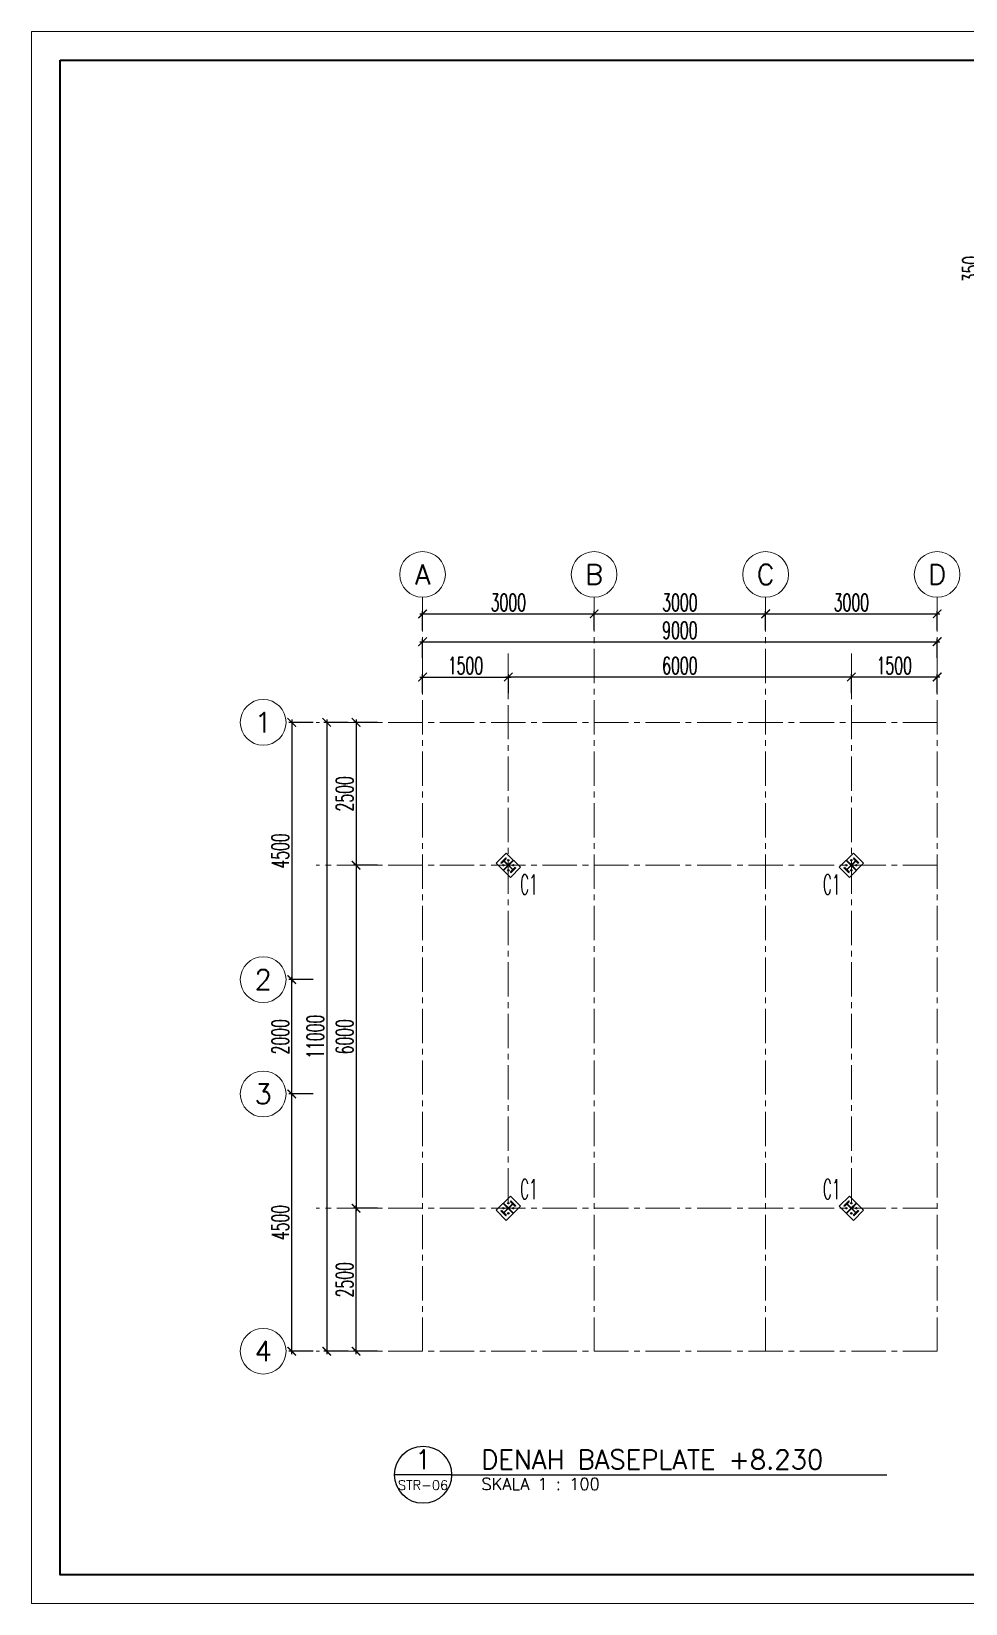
# Model space of a CAD drawing. Header units: inches. Extents: x 266054 to 836293, y -258454 to -102650.
# Drawn here: x 266054 to 282393, y -258434 to -230934 of the extents above; entities that cross this region are included whole.
import ezdxf
from ezdxf.enums import TextEntityAlignment as Align

# ---------------------------------------------------------------- set-up
doc = ezdxf.new("R2010")
doc.units = ezdxf.units.IN
doc.header["$LTSCALE"] = 800
doc.header["$MEASUREMENT"] = 0
doc.linetypes.add('CENTER2', pattern=[1.125, 0.75, -0.125, 0.125, -0.125])
for name, color, linetype, lineweight in [('AS', 8, 'CENTER2', 5), ('GRS KOP', 1, 'Continuous', 35), ('hacht', 8, 'Continuous', 5), ('kop', 7, 'Continuous', 20), ('NOT', 7, 'Continuous', 15)]:
    doc.layers.add(name, color=color, linetype=linetype, lineweight=lineweight)
for name, color, linetype in [('BJ', 3, 'Continuous'), ('BS', 1, 'Continuous'), ('kolom', 5, 'Continuous'), ('LOGO', 7, 'Continuous'), ('sloop', 4, 'Continuous'), ('TEXT', 4, 'Continuous'), ('TXT', 7, 'Continuous')]:
    doc.layers.add(name, color=color, linetype=linetype)
doc.styles.add('BARU', font='arial.ttf')
doc.styles.add('DICK STYLE 100', font='romans.shx', dxfattribs={"width": 0.6, "height": 300})
doc.styles.add('ROMANS', font='romans.shx', dxfattribs={"width": 0.8, "height": 0.25})
doc.styles.add('S', font='SIMPLEX', dxfattribs={"width": 1.1})
doc.styles.get("Standard").update_dxf_attribs({"font": 'romans.shx'})
doc.dimstyles.new('10', dxfattribs={"dimtxt": 300, "dimasz": 150, "dimexe": 50, "dimexo": 50, "dimgap": 50, "dimtad": 1, "dimdec": 0, "dimlfac": 0.1, "dimrnd": 1, "dimtxsty": 'DICK STYLE 100', "dimblk": 'ARCHTICK', "dimcen": 100, "dimdle": 50, "dimclrd": 18, "dimclre": 18, "dimclrt": 7, "dimadec": 0, "dimazin": 2, "dimtfac": 1, "dimtdec": 0, "dimtix": 1, "dimtmove": 0, "dimatfit": 3, "dimfxl": 0, "dimarcsym": 0})
doc.dimstyles.new('100 A', dxfattribs={"dimtxt": 250, "dimasz": 150, "dimexe": 50, "dimexo": 50, "dimgap": 50, "dimtad": 1, "dimdec": 0, "dimrnd": 1, "dimtxsty": 'DICK STYLE 100', "dimblk": 'ARCHTICK', "dimcen": 100, "dimdle": 50, "dimclrd": 18, "dimclre": 18, "dimclrt": 7, "dimadec": 0, "dimazin": 2, "dimtfac": 1, "dimtdec": 0, "dimtix": 1, "dimtmove": 0, "dimatfit": 3, "dimfxl": 0, "dimarcsym": 0})

# ---------------------------------------------------------------- blocks, each defined once
blk = doc.blocks.new('kop')
at = {"layer": 'GRS KOP'}
blk.add_lwpolyline([(1, 54), (83, 54), (83, 1), (1, 1)], close=True, dxfattribs=at)
at = {"layer": 'kop', "color": 7}
for p, q in [((84, 55), (0, 55)), ((0, 55), (0, 0)), ((0, 0), (84, 0))]:
    blk.add_line(p, q, dxfattribs=at)
at = {"layer": 'kop', "style": 'BARU', "flags": 4}
for p, height in [((73.8, 5.4), 0.35), ((73.8, 4.9), 0.35), ((80.303, 5.382), 0.25), ((80.303, 4.882), 0.25), ((73.8, 4.4), 0.35), ((80.303, 4.382), 0.25)]:
    blk.add_attdef('-', p, '', height=height, dxfattribs=at)
at = {"layer": 'kop', "flags": 4}
for tag, p in [('AR-00', (78.057, 2.648)), ('00', (81.238, 2.647))]:
    blk.add_attdef(tag, text='', height=0.35, dxfattribs=at).set_placement(p, align=Align.MIDDLE)
blk = doc.blocks.new('NAV')
blk.add_circle((0, -0.4), 0.4)
at = {"style": 'S', "width": 0.75, "flags": 4}
blk.add_attdef('AV', text='', height=0.3, dxfattribs=at).set_placement((0, -0.4), align=Align.MIDDLE)
blk = doc.blocks.new('_ArchTick')
at = {"layer": 'LOGO', "color": 0, "const_width": 0.15}
blk.add_lwpolyline([(-0.5, -0.5), (0.5, 0.5)], dxfattribs=at)
blk = doc.blocks.new('*D152')
at = {"layer": 'Defpoints', "color": 0, "ltscale": 5}
for p in [(275896, -241122), (272896, -241455), (275896, -241455)]:
    blk.add_point(p, dxfattribs=at)
at = {"layer": 'hacht', "color": 18, "lineweight": -2, "ltscale": 5}
for p, q in [((272846, -241122), (275946, -241122)), ((272896, -241405), (272896, -241072)), ((275896, -241405), (275896, -241072))]:
    blk.add_line(p, q, dxfattribs=at)
at = {"layer": 'hacht', "color": 18, "lineweight": -2, "ltscale": 5, "xscale": 150, "yscale": 150, "zscale": 150, "rotation": 180}
blk.add_blockref('_ArchTick', (272896, -241122), dxfattribs=at)
at = {"layer": 'hacht', "color": 18, "lineweight": -2, "ltscale": 5, "xscale": 150, "yscale": 150, "zscale": 150}
blk.add_blockref('_ArchTick', (275896, -241122), dxfattribs=at)
at = {"layer": 'hacht', "color": 7, "ltscale": 5, "insert": (274396, -240922), "char_height": 300, "attachment_point": 5, "style": 'DICK STYLE 100'}
blk.add_mtext('3000', dxfattribs=at)
blk = doc.blocks.new('*D153')
at = {"layer": 'Defpoints', "color": 0, "ltscale": 5}
for p in [(281896, -241609), (272896, -241941), (281896, -241941)]:
    blk.add_point(p, dxfattribs=at)
at = {"layer": 'hacht', "color": 18, "lineweight": -2, "ltscale": 5}
for p, q in [((272846, -241609), (281946, -241609)), ((272896, -241891), (272896, -241559)), ((281896, -241891), (281896, -241559))]:
    blk.add_line(p, q, dxfattribs=at)
at = {"layer": 'hacht', "color": 18, "lineweight": -2, "ltscale": 5, "xscale": 150, "yscale": 150, "zscale": 150, "rotation": 180}
blk.add_blockref('_ArchTick', (272896, -241609), dxfattribs=at)
at = {"layer": 'hacht', "color": 18, "lineweight": -2, "ltscale": 5, "xscale": 150, "yscale": 150, "zscale": 150}
blk.add_blockref('_ArchTick', (281896, -241609), dxfattribs=at)
at = {"layer": 'hacht', "color": 7, "ltscale": 5, "insert": (277396, -241409), "char_height": 300, "attachment_point": 5, "style": 'DICK STYLE 100'}
blk.add_mtext('9000', dxfattribs=at)
blk = doc.blocks.new('*D154')
at = {"layer": 'Defpoints', "color": 0, "ltscale": 5}
for p in [(278896, -241122), (275896, -241455), (278896, -241455)]:
    blk.add_point(p, dxfattribs=at)
at = {"layer": 'hacht', "color": 18, "lineweight": -2, "ltscale": 5}
for p, q in [((275846, -241122), (278946, -241122)), ((275896, -241405), (275896, -241072)), ((278896, -241405), (278896, -241072))]:
    blk.add_line(p, q, dxfattribs=at)
at = {"layer": 'hacht', "color": 18, "lineweight": -2, "ltscale": 5, "xscale": 150, "yscale": 150, "zscale": 150, "rotation": 180}
blk.add_blockref('_ArchTick', (275896, -241122), dxfattribs=at)
at = {"layer": 'hacht', "color": 18, "lineweight": -2, "ltscale": 5, "xscale": 150, "yscale": 150, "zscale": 150}
blk.add_blockref('_ArchTick', (278896, -241122), dxfattribs=at)
at = {"layer": 'hacht', "color": 7, "ltscale": 5, "insert": (277396, -240922), "char_height": 300, "attachment_point": 5, "style": 'DICK STYLE 100'}
blk.add_mtext('3000', dxfattribs=at)
blk = doc.blocks.new('*D155')
at = {"layer": 'Defpoints', "color": 0, "ltscale": 5}
for p in [(281896, -241122), (278896, -241455), (281896, -241455)]:
    blk.add_point(p, dxfattribs=at)
at = {"layer": 'hacht', "color": 18, "lineweight": -2, "ltscale": 5}
for p, q in [((278846, -241122), (281946, -241122)), ((278896, -241405), (278896, -241072)), ((281896, -241405), (281896, -241072))]:
    blk.add_line(p, q, dxfattribs=at)
at = {"layer": 'hacht', "color": 18, "lineweight": -2, "ltscale": 5, "xscale": 150, "yscale": 150, "zscale": 150, "rotation": 180}
blk.add_blockref('_ArchTick', (278896, -241122), dxfattribs=at)
at = {"layer": 'hacht', "color": 18, "lineweight": -2, "ltscale": 5, "xscale": 150, "yscale": 150, "zscale": 150}
blk.add_blockref('_ArchTick', (281896, -241122), dxfattribs=at)
at = {"layer": 'hacht', "color": 7, "ltscale": 5, "insert": (280396, -240922), "char_height": 300, "attachment_point": 5, "style": 'DICK STYLE 100'}
blk.add_mtext('3000', dxfattribs=at)
blk = doc.blocks.new('*D156')
at = {"layer": 'Defpoints', "color": 0, "ltscale": 5}
for p in [(270608, -249520), (271033, -249520), (271033, -254020)]:
    blk.add_point(p, dxfattribs=at)
at = {"layer": 'hacht', "color": 18, "lineweight": -2, "ltscale": 5}
for p, q in [((270983, -249520), (270558, -249520)), ((270608, -254070), (270608, -249470)), ((270983, -254020), (270558, -254020))]:
    blk.add_line(p, q, dxfattribs=at)
at = {"layer": 'hacht', "color": 18, "lineweight": -2, "ltscale": 5, "xscale": 150, "yscale": 150, "zscale": 150}
for p, rotation in [((270608, -249520), 90), ((270608, -254020), 270)]:
    blk.add_blockref('_ArchTick', p, dxfattribs=dict(at, rotation=rotation))
at = {"layer": 'hacht', "color": 7, "ltscale": 5, "insert": (270408, -251770), "char_height": 300, "attachment_point": 5, "rotation": 90, "style": 'DICK STYLE 100'}
blk.add_mtext('4500', dxfattribs=at)
blk = doc.blocks.new('*D157')
at = {"layer": 'Defpoints', "color": 0, "ltscale": 5}
for p in [(270608, -247520), (271033, -247520), (271033, -249520)]:
    blk.add_point(p, dxfattribs=at)
at = {"layer": 'hacht', "color": 18, "lineweight": -2, "ltscale": 5}
for p, q in [((270608, -249570), (270608, -247470)), ((270983, -247520), (270558, -247520)), ((270983, -249520), (270558, -249520))]:
    blk.add_line(p, q, dxfattribs=at)
at = {"layer": 'hacht', "color": 18, "lineweight": -2, "ltscale": 5, "xscale": 150, "yscale": 150, "zscale": 150}
for p, rotation in [((270608, -247520), 90), ((270608, -249520), 270)]:
    blk.add_blockref('_ArchTick', p, dxfattribs=dict(at, rotation=rotation))
at = {"layer": 'hacht', "color": 7, "ltscale": 5, "insert": (270408, -248520), "char_height": 300, "attachment_point": 5, "rotation": 90, "style": 'DICK STYLE 100'}
blk.add_mtext('2000', dxfattribs=at)
blk = doc.blocks.new('*D158')
at = {"layer": 'Defpoints', "color": 0, "ltscale": 5}
for p in [(271033, -243020), (270608, -247520), (271033, -247520)]:
    blk.add_point(p, dxfattribs=at)
at = {"layer": 'hacht', "color": 18, "lineweight": -2, "ltscale": 5}
for p, q in [((270983, -243020), (270558, -243020)), ((270608, -242970), (270608, -247570)), ((270983, -247520), (270558, -247520))]:
    blk.add_line(p, q, dxfattribs=at)
at = {"layer": 'hacht', "color": 18, "lineweight": -2, "ltscale": 5, "xscale": 150, "yscale": 150, "zscale": 150}
for p, rotation in [((270608, -243020), 90), ((270608, -247520), 270)]:
    blk.add_blockref('_ArchTick', p, dxfattribs=dict(at, rotation=rotation))
at = {"layer": 'hacht', "color": 7, "ltscale": 5, "insert": (270408, -245270), "char_height": 300, "attachment_point": 5, "rotation": 90, "style": 'DICK STYLE 100'}
blk.add_mtext('4500', dxfattribs=at)
blk = doc.blocks.new('*D159')
at = {"layer": 'Defpoints', "color": 0, "ltscale": 5}
for p in [(271644, -243020), (271219, -254020), (271644, -254020)]:
    blk.add_point(p, dxfattribs=at)
at = {"layer": 'hacht', "color": 18, "lineweight": -2, "ltscale": 5}
for p, q in [((271594, -243020), (271169, -243020)), ((271219, -242970), (271219, -254070)), ((271594, -254020), (271169, -254020))]:
    blk.add_line(p, q, dxfattribs=at)
at = {"layer": 'hacht', "color": 18, "lineweight": -2, "ltscale": 5, "xscale": 150, "yscale": 150, "zscale": 150}
for p, rotation in [((271219, -243020), 90), ((271219, -254020), 270)]:
    blk.add_blockref('_ArchTick', p, dxfattribs=dict(at, rotation=rotation))
at = {"layer": 'hacht', "color": 7, "ltscale": 5, "insert": (271019, -248520), "char_height": 300, "attachment_point": 5, "rotation": 90, "style": 'DICK STYLE 100'}
blk.add_mtext('11000', dxfattribs=at)
blk = doc.blocks.new('*D160')
at = {"layer": 'Defpoints', "color": 0, "ltscale": 5}
for p in [(271733, -251520), (272158, -251520), (272158, -254020)]:
    blk.add_point(p, dxfattribs=at)
at = {"layer": 'hacht', "color": 18, "lineweight": -2, "ltscale": 5}
for p, q in [((272108, -251520), (271683, -251520)), ((271733, -254070), (271733, -251470)), ((272108, -254020), (271683, -254020))]:
    blk.add_line(p, q, dxfattribs=at)
at = {"layer": 'hacht', "color": 18, "lineweight": -2, "ltscale": 5, "xscale": 150, "yscale": 150, "zscale": 150}
for p, rotation in [((271733, -251520), 90), ((271733, -254020), 270)]:
    blk.add_blockref('_ArchTick', p, dxfattribs=dict(at, rotation=rotation))
at = {"layer": 'hacht', "color": 7, "ltscale": 5, "insert": (271533, -252770), "char_height": 300, "attachment_point": 5, "rotation": 90, "style": 'DICK STYLE 100'}
blk.add_mtext('2500', dxfattribs=at)
blk = doc.blocks.new('*D161')
at = {"layer": 'Defpoints', "color": 0, "ltscale": 5}
for p in [(272158, -245520), (271733, -251520), (272158, -251520)]:
    blk.add_point(p, dxfattribs=at)
at = {"layer": 'hacht', "color": 18, "lineweight": -2, "ltscale": 5}
for p, q in [((272108, -245520), (271683, -245520)), ((271733, -245470), (271733, -251570)), ((272108, -251520), (271683, -251520))]:
    blk.add_line(p, q, dxfattribs=at)
at = {"layer": 'hacht', "color": 18, "lineweight": -2, "ltscale": 5, "xscale": 150, "yscale": 150, "zscale": 150}
for p, rotation in [((271733, -245520), 90), ((271733, -251520), 270)]:
    blk.add_blockref('_ArchTick', p, dxfattribs=dict(at, rotation=rotation))
at = {"layer": 'hacht', "color": 7, "ltscale": 5, "insert": (271533, -248520), "char_height": 300, "attachment_point": 5, "rotation": 90, "style": 'DICK STYLE 100'}
blk.add_mtext('6000', dxfattribs=at)
blk = doc.blocks.new('*D162')
at = {"layer": 'Defpoints', "color": 0, "ltscale": 5}
for p in [(272158, -243020), (271733, -245520), (272158, -245520)]:
    blk.add_point(p, dxfattribs=at)
at = {"layer": 'hacht', "color": 18, "lineweight": -2, "ltscale": 5}
for p, q in [((272108, -243020), (271683, -243020)), ((271733, -242970), (271733, -245570)), ((272108, -245520), (271683, -245520))]:
    blk.add_line(p, q, dxfattribs=at)
at = {"layer": 'hacht', "color": 18, "lineweight": -2, "ltscale": 5, "xscale": 150, "yscale": 150, "zscale": 150}
for p, rotation in [((271733, -243020), 90), ((271733, -245520), 270)]:
    blk.add_blockref('_ArchTick', p, dxfattribs=dict(at, rotation=rotation))
at = {"layer": 'hacht', "color": 7, "ltscale": 5, "insert": (271533, -244270), "char_height": 300, "attachment_point": 5, "rotation": 90, "style": 'DICK STYLE 100'}
blk.add_mtext('2500', dxfattribs=at)
blk = doc.blocks.new('*D163')
at = {"layer": 'Defpoints', "color": 0, "ltscale": 5}
for p in [(274396, -242227), (272896, -242560), (274396, -242560)]:
    blk.add_point(p, dxfattribs=at)
at = {"layer": 'hacht', "color": 18, "lineweight": -2, "ltscale": 5}
for p, q in [((272846, -242227), (274446, -242227)), ((272896, -242510), (272896, -242177)), ((274396, -242510), (274396, -242177))]:
    blk.add_line(p, q, dxfattribs=at)
at = {"layer": 'hacht', "color": 18, "lineweight": -2, "ltscale": 5, "xscale": 150, "yscale": 150, "zscale": 150, "rotation": 180}
blk.add_blockref('_ArchTick', (272896, -242227), dxfattribs=at)
at = {"layer": 'hacht', "color": 18, "lineweight": -2, "ltscale": 5, "xscale": 150, "yscale": 150, "zscale": 150}
blk.add_blockref('_ArchTick', (274396, -242227), dxfattribs=at)
at = {"layer": 'hacht', "color": 7, "ltscale": 5, "insert": (273646, -242027), "char_height": 300, "attachment_point": 5, "style": 'DICK STYLE 100'}
blk.add_mtext('1500', dxfattribs=at)
blk = doc.blocks.new('*D164')
at = {"layer": 'Defpoints', "color": 0, "ltscale": 5}
for p in [(280396, -242227), (280396, -242560), (281896, -242560)]:
    blk.add_point(p, dxfattribs=at)
at = {"layer": 'hacht', "color": 18, "lineweight": -2, "ltscale": 5}
for p, q in [((281946, -242227), (280346, -242227)), ((280396, -242510), (280396, -242177)), ((281896, -242510), (281896, -242177))]:
    blk.add_line(p, q, dxfattribs=at)
at = {"layer": 'hacht', "color": 18, "lineweight": -2, "ltscale": 5, "xscale": 150, "yscale": 150, "zscale": 150, "rotation": 180}
blk.add_blockref('_ArchTick', (280396, -242227), dxfattribs=at)
at = {"layer": 'hacht', "color": 18, "lineweight": -2, "ltscale": 5, "xscale": 150, "yscale": 150, "zscale": 150}
blk.add_blockref('_ArchTick', (281896, -242227), dxfattribs=at)
at = {"layer": 'hacht', "color": 7, "ltscale": 5, "insert": (281146, -242027), "char_height": 300, "attachment_point": 5, "style": 'DICK STYLE 100'}
blk.add_mtext('1500', dxfattribs=at)
blk = doc.blocks.new('*D165')
at = {"layer": 'Defpoints', "color": 0, "ltscale": 5}
for p in [(274396, -242227), (274396, -242560), (280396, -242560)]:
    blk.add_point(p, dxfattribs=at)
at = {"layer": 'hacht', "color": 18, "lineweight": -2, "ltscale": 5}
for p, q in [((280446, -242227), (274346, -242227)), ((274396, -242510), (274396, -242177)), ((280396, -242510), (280396, -242177))]:
    blk.add_line(p, q, dxfattribs=at)
at = {"layer": 'hacht', "color": 18, "lineweight": -2, "ltscale": 5, "xscale": 150, "yscale": 150, "zscale": 150, "rotation": 180}
blk.add_blockref('_ArchTick', (274396, -242227), dxfattribs=at)
at = {"layer": 'hacht', "color": 18, "lineweight": -2, "ltscale": 5, "xscale": 150, "yscale": 150, "zscale": 150}
blk.add_blockref('_ArchTick', (280396, -242227), dxfattribs=at)
at = {"layer": 'hacht', "color": 7, "ltscale": 5, "insert": (277396, -242027), "char_height": 300, "attachment_point": 5, "style": 'DICK STYLE 100'}
blk.add_mtext('6000', dxfattribs=at)
blk = doc.blocks.new('*D173')
at = {"layer": 'Defpoints', "color": 0}
for p in [(283942, -233341), (282692, -236841), (283942, -236841)]:
    blk.add_point(p, dxfattribs=at)
at = {"layer": 'TXT', "color": 18, "lineweight": -2}
for p, q in [((283892, -233341), (282642, -233341)), ((282692, -233291), (282692, -236891)), ((283892, -236841), (282642, -236841))]:
    blk.add_line(p, q, dxfattribs=at)
at = {"layer": 'TXT', "color": 18, "lineweight": -2, "xscale": 150, "yscale": 150, "zscale": 150}
for p, rotation in [((282692, -233341), 90), ((282692, -236841), 270)]:
    blk.add_blockref('_ArchTick', p, dxfattribs=dict(at, rotation=rotation))
at = {"layer": 'TXT', "color": 7, "insert": (282492, -235091), "char_height": 300, "attachment_point": 5, "rotation": 90, "style": 'DICK STYLE 100'}
blk.add_mtext('350', dxfattribs=at)
blk = doc.blocks.new('Ndtpd')
at = {"lineweight": -3}
blk.add_line((0.747, 0), (-0.747, 0), dxfattribs=at)
blk.add_circle((0, 0), 0.747, dxfattribs=at)
at = {"color": 10, "lineweight": -3, "style": 'S', "width": 1.1, "flags": 4}
blk.add_attdef('NO', text='', height=0.5, dxfattribs=at).set_placement((0, 0.148), align=Align.CENTER)
blk.add_attdef('NDTPD', (1.516, 0.148), '', height=0.5, dxfattribs=at)
at = {"color": 5, "lineweight": -3, "style": 'S', "width": 1.1, "flags": 4}
blk.add_attdef('NOLBR', text='', height=0.3, dxfattribs=at).set_placement((0, -0.398), align=Align.CENTER)
blk.add_attdef('SKALA', (1.523, -0.398), '', height=0.3, dxfattribs=at)

msp = doc.modelspace()

# ---------------------------------------------------------------- linework, layer by layer
at = {"layer": 'AS'}
for p, q in [((272895.7, -240832.2), (272895.7, -254019.9)), ((275895.7, -240832.2), (275895.7, -254019.9)), ((278895.7, -240832.2), (278895.7, -254019.9)), ((281895.7, -240832.2), (281895.7, -254019.9)), ((274395.7, -241816.8), (274395.7, -251519.9)), ((280395.7, -241816.8), (280395.7, -251519.9)), ((281895.7, -243019.9), (271032.7, -243019.9)), ((281895.7, -245519.9), (271032.7, -245519.9)), ((281895.7, -251519.9), (271032.7, -251519.9)), ((281895.7, -254019.9), (271032.7, -254019.9))]:
    msp.add_line(p, q, dxfattribs=at)
at = {"layer": 'BJ'}
for p, q in [((274360.3, -245307.7), (274183.6, -245484.5)), ((274183.6, -245484.5), (274431.1, -245732)), ((274607.8, -245555.2), (274360.3, -245307.7)), ((274431.1, -245732), (274607.8, -245555.2)), ((280183.6, -245555.2), (280431.1, -245307.7)), ((280360.3, -245732), (280183.6, -245555.2)), ((280607.8, -245484.5), (280360.3, -245732)), ((280431.1, -245307.7), (280607.8, -245484.5)), ((274183.6, -251555.2), (274431.1, -251307.7)), ((274431.1, -251307.7), (274607.8, -251484.5)), ((280360.3, -251307.7), (280183.6, -251484.5)), ((280607.8, -251555.2), (280360.3, -251307.7)), ((274360.3, -251732), (274183.6, -251555.2)), ((274607.8, -251484.5), (274360.3, -251732)), ((280183.6, -251484.5), (280431.1, -251732)), ((280431.1, -251732), (280607.8, -251555.2))]:
    msp.add_line(p, q, dxfattribs=at)
at = {"layer": 'BJ', "const_width": 4}
for points in [[(274348.8, -245384.7), (274260.6, -245472.9)], [(274313, -245445.6), (274273.1, -245485.5)], [(274384.4, -245517.1), (274313, -245445.6), (274281.9, -245476.7)], [(274300.2, -245601.2), (274384.4, -245517.1)], [(274314.4, -245615.3), (274398.5, -245531.2)], [(274392.9, -245508.5), (274321.5, -245437.1), (274352.6, -245406)], [(274361.3, -245397.2), (274321.5, -245437.1)], [(274477, -245424.4), (274392.9, -245508.5)], [(274398.5, -245531.2), (274469.9, -245602.6), (274438.8, -245633.7)], [(274491.2, -245438.5), (274407, -245522.7)], [(274407, -245522.7), (274478.4, -245594.1), (274509.5, -245563)], [(274531.6, -245567.5), (274443.4, -245655.7)], [(274518.3, -245554.2), (274478.4, -245594.1)], [(280259.8, -245567.5), (280348, -245655.7)], [(280273.1, -245554.2), (280313, -245594.1)], [(280384.4, -245522.7), (280313, -245594.1), (280281.9, -245563)], [(280300.2, -245438.5), (280384.4, -245522.7)], [(280314.4, -245424.4), (280398.5, -245508.5)], [(280392.9, -245531.2), (280321.5, -245602.6), (280352.6, -245633.7)], [(280477, -245615.3), (280392.9, -245531.2)], [(280398.5, -245508.5), (280469.9, -245437.1), (280438.8, -245406)], [(280407, -245517.1), (280478.4, -245445.6), (280509.5, -245476.7)], [(280491.2, -245601.2), (280407, -245517.1)], [(280430.1, -245397.2), (280469.9, -245437.1)], [(280442.6, -245384.7), (280530.8, -245472.9)], [(280478.4, -245445.6), (280518.3, -245485.5)], [(274469.9, -245602.6), (274430.1, -245642.4)], [(280321.5, -245602.6), (280361.3, -245642.4)], [(274348.8, -251655), (274260.6, -251566.8)], [(274313, -251594.1), (274273.1, -251554.3)], [(274384.4, -251522.7), (274313, -251594.1), (274281.9, -251563)], [(274300.2, -251438.5), (274384.4, -251522.7)], [(274314.4, -251424.4), (274398.5, -251508.5)], [(274392.9, -251531.2), (274321.5, -251602.6), (274352.6, -251633.7)], [(274361.3, -251642.5), (274321.5, -251602.6)], [(274477, -251615.3), (274392.9, -251531.2)], [(274398.5, -251508.5), (274469.9, -251437.1), (274438.8, -251406)], [(274407, -251517.1), (274478.4, -251445.6), (274509.5, -251476.7)], [(274491.2, -251601.2), (274407, -251517.1)], [(274469.9, -251437.1), (274430.1, -251397.3)], [(274531.6, -251472.2), (274443.4, -251384)], [(274518.3, -251485.5), (274478.4, -251445.6)], [(280259.8, -251472.2), (280348, -251384)], [(280273.1, -251485.5), (280313, -251445.6)], [(280384.4, -251517.1), (280313, -251445.6), (280281.9, -251476.7)], [(280300.2, -251601.2), (280384.4, -251517.1)], [(280314.4, -251615.3), (280398.5, -251531.2)], [(280392.9, -251508.5), (280321.5, -251437.1), (280352.6, -251406)], [(280321.5, -251437.1), (280361.3, -251397.3)], [(280477, -251424.4), (280392.9, -251508.5)], [(280398.5, -251531.2), (280469.9, -251602.6), (280438.8, -251633.7)], [(280491.2, -251438.5), (280407, -251522.7)], [(280407, -251522.7), (280478.4, -251594.1), (280509.5, -251563)], [(280430.1, -251642.5), (280469.9, -251602.6)], [(280442.6, -251655), (280530.8, -251566.8)], [(280478.4, -251594.1), (280518.3, -251554.3)]]:
    msp.add_lwpolyline(points, dxfattribs=at)
at = {"layer": 'BS'}
for centre, radius in [((274307.3, -245519.9), 12.5), ((274307.3, -245519.9), 5.5), ((274395.7, -245431.5), 12.5), ((274395.7, -245431.5), 5.5), ((274484.1, -245519.9), 12.5), ((274484.1, -245519.9), 5.5), ((280307.3, -245519.9), 12.5), ((280307.3, -245519.9), 5.5), ((280395.7, -245431.5), 12.5), ((280395.7, -245431.5), 5.5), ((280484.1, -245519.9), 12.5), ((280484.1, -245519.9), 5.5), ((274395.7, -245608.3), 12.5), ((274395.7, -245608.3), 5.5), ((280395.7, -245608.3), 12.5), ((280395.7, -245608.3), 5.5), ((274307.3, -251519.9), 12.5), ((274307.3, -251519.9), 5.5), ((274395.7, -251431.5), 12.5), ((274395.7, -251608.3), 12.5), ((274395.7, -251431.5), 5.5), ((274395.7, -251608.3), 5.5), ((274484.1, -251519.9), 12.5), ((274484.1, -251519.9), 5.5), ((280307.3, -251519.9), 12.5), ((280307.3, -251519.9), 5.5), ((280395.7, -251431.5), 12.5), ((280395.7, -251608.3), 12.5), ((280395.7, -251431.5), 5.5), ((280395.7, -251608.3), 5.5), ((280484.1, -251519.9), 12.5), ((280484.1, -251519.9), 5.5)]:
    msp.add_circle(centre, radius, dxfattribs=at)
at = {"layer": 'kolom', "ltscale": 10}
for p, q in [((274263.1, -245475.7), (274351.5, -245387.3)), ((274269.5, -245482), (274263.1, -245475.7)), ((274303.8, -245447.7), (274269.5, -245482)), ((274275.8, -245488.4), (274364.2, -245400)), ((274390, -245518.4), (274303.8, -245604.7)), ((274397.1, -245525.5), (274310.8, -245611.8)), ((274467.8, -245596.2), (274319.3, -245447.7)), ((274357.9, -245393.6), (274323.6, -245427.9)), ((274323.6, -245443.5), (274472.1, -245592)), ((274351.5, -245387.3), (274357.9, -245393.6)), ((274394.3, -245514.2), (274480.5, -245427.9)), ((274401.4, -245521.3), (274487.6, -245435)), ((274515.6, -245551.3), (274427.2, -245639.7)), ((274528.3, -245564.1), (274439.9, -245652.4)), ((274487.6, -245592), (274521.9, -245557.7)), ((274521.9, -245557.7), (274528.3, -245564.1)), ((280269.5, -245557.7), (280263.1, -245564.1)), ((280263.1, -245564.1), (280351.5, -245652.4)), ((280303.8, -245592), (280269.5, -245557.7)), ((280275.8, -245551.3), (280364.2, -245639.7)), ((280390, -245521.3), (280303.8, -245435)), ((280397.1, -245514.2), (280310.8, -245427.9)), ((280467.8, -245443.5), (280319.3, -245592)), ((280323.6, -245596.2), (280472.1, -245447.7)), ((280394.3, -245525.5), (280480.5, -245611.8)), ((280401.4, -245518.4), (280487.6, -245604.7)), ((280515.6, -245488.4), (280427.2, -245400)), ((280439.9, -245387.3), (280433.5, -245393.6)), ((280433.5, -245393.6), (280467.8, -245427.9)), ((280528.3, -245475.7), (280439.9, -245387.3)), ((280487.6, -245447.7), (280521.9, -245482)), ((280521.9, -245482), (280528.3, -245475.7)), ((274433.5, -245646.1), (274467.8, -245611.8)), ((274439.9, -245652.4), (274433.5, -245646.1)), ((280357.9, -245646.1), (280323.6, -245611.8)), ((280351.5, -245652.4), (280357.9, -245646.1)), ((274269.5, -251557.7), (274263.1, -251564.1)), ((274263.1, -251564.1), (274351.5, -251652.4)), ((274303.8, -251592), (274269.5, -251557.7)), ((274275.8, -251551.3), (274364.2, -251639.7)), ((274390, -251521.3), (274303.8, -251435)), ((274397.1, -251514.2), (274310.8, -251427.9)), ((274467.8, -251443.5), (274319.3, -251592)), ((274323.6, -251596.2), (274472.1, -251447.7)), ((274357.9, -251646.1), (274323.6, -251611.8)), ((274394.3, -251525.5), (274480.5, -251611.8)), ((274401.4, -251518.4), (274487.6, -251604.7)), ((274515.6, -251488.4), (274427.2, -251400)), ((274439.9, -251387.3), (274433.5, -251393.6)), ((274433.5, -251393.6), (274467.8, -251427.9)), ((274528.3, -251475.7), (274439.9, -251387.3)), ((274487.6, -251447.7), (274521.9, -251482)), ((274521.9, -251482), (274528.3, -251475.7)), ((280263.1, -251475.7), (280351.5, -251387.3)), ((280269.5, -251482), (280263.1, -251475.7)), ((280303.8, -251447.7), (280269.5, -251482)), ((280275.8, -251488.4), (280364.2, -251400)), ((280390, -251518.4), (280303.8, -251604.7)), ((280397.1, -251525.5), (280310.8, -251611.8)), ((280467.8, -251596.2), (280319.3, -251447.7)), ((280357.9, -251393.6), (280323.6, -251427.9)), ((280323.6, -251443.5), (280472.1, -251592)), ((280351.5, -251387.3), (280357.9, -251393.6)), ((280394.3, -251514.2), (280480.5, -251427.9)), ((280401.4, -251521.3), (280487.6, -251435)), ((280515.6, -251551.3), (280427.2, -251639.7)), ((280433.5, -251646.1), (280467.8, -251611.8)), ((280528.3, -251564.1), (280439.9, -251652.4)), ((280487.6, -251592), (280521.9, -251557.7)), ((280521.9, -251557.7), (280528.3, -251564.1)), ((274351.5, -251652.4), (274357.9, -251646.1)), ((280439.9, -251652.4), (280433.5, -251646.1))]:
    msp.add_line(p, q, dxfattribs=at)
for centre, start, end in [((274311.6, -245455.5), 45, 135), ((274331.4, -245435.7), 135, 225), ((280460, -245435.7), 315, 45), ((280479.8, -245455.5), 45, 135), ((274460, -245604), 315, 45), ((274479.8, -245584.2), 225, 315), ((280311.6, -245584.2), 225, 315), ((280331.4, -245604), 135, 225), ((274311.6, -251584.2), 225, 315), ((274331.4, -251604), 135, 225), ((274460, -251435.7), 315, 45), ((274479.8, -251455.5), 45, 135), ((280311.6, -251455.5), 45, 135), ((280331.4, -251435.7), 135, 225), ((280460, -251604), 315, 45), ((280479.8, -251584.2), 225, 315)]:
    msp.add_arc(centre, 11, start, end, dxfattribs=at)
at = {"layer": 'NOT', "lineweight": -3}
msp.add_line((273404.4, -256179.7), (281017.7, -256179.7), dxfattribs=at)
at = {"layer": 'sloop', "ltscale": 5}
for p, q in [((274393.6, -245522), (274397.8, -245517.7)), ((280397.8, -245522), (280393.6, -245517.7)), ((274393.6, -251517.7), (274397.8, -251522)), ((280397.8, -251517.7), (280393.6, -251522))]:
    msp.add_line(p, q, dxfattribs=at)

# ---------------------------------------------------------------- block references
at = {"layer": 'kop', "xscale": 500, "yscale": 500, "zscale": 500}
msp.add_blockref('kop', (266054.4, -258434.2), dxfattribs=at)
at = {"layer": 'NOT'}
ref = msp.add_blockref('NAV', (272895.7, -240032.2), dxfattribs=dict(at, xscale=1000, yscale=1000, zscale=1000))
ref.add_attrib('AV', 'A', dxfattribs={"layer": '0', "height": 350, "flags": 4}).set_placement((272895.7, -240432.2), align=Align.MIDDLE)
ref = msp.add_blockref('NAV', (275895.7, -240032.2), dxfattribs=dict(at, xscale=1000, yscale=1000, zscale=1000))
ref.add_attrib('AV', 'B', dxfattribs={"layer": '0', "height": 350, "flags": 4}).set_placement((275895.7, -240432.2), align=Align.MIDDLE)
ref = msp.add_blockref('NAV', (278895.7, -240032.2), dxfattribs=dict(at, xscale=1000, yscale=1000, zscale=1000))
ref.add_attrib('AV', 'C', dxfattribs={"layer": '0', "height": 350, "flags": 4}).set_placement((278895.7, -240432.2), align=Align.MIDDLE)
ref = msp.add_blockref('NAV', (281895.7, -240032.2), dxfattribs=dict(at, xscale=1000, yscale=1000, zscale=1000))
ref.add_attrib('AV', 'D', dxfattribs={"layer": '0', "height": 350, "flags": 4}).set_placement((281895.7, -240432.2), align=Align.MIDDLE)
ref = msp.add_blockref('NAV', (270107.7, -242619.9), dxfattribs=dict(at, xscale=1000, yscale=1000, zscale=1000))
ref.add_attrib('AV', '1', dxfattribs={"layer": '0', "height": 350, "flags": 4}).set_placement((270107.7, -243019.9), align=Align.MIDDLE)
ref = msp.add_blockref('NAV', (270107.7, -247119.9), dxfattribs=dict(at, xscale=1000, yscale=1000, zscale=1000))
ref.add_attrib('AV', '2', dxfattribs={"layer": '0', "height": 350, "flags": 4}).set_placement((270107.7, -247519.9), align=Align.MIDDLE)
ref = msp.add_blockref('NAV', (270107.7, -249119.9), dxfattribs=dict(at, xscale=1000, yscale=1000, zscale=1000))
ref.add_attrib('AV', '3', dxfattribs={"layer": '0', "height": 350, "flags": 4}).set_placement((270107.7, -249519.9), align=Align.MIDDLE)
ref = msp.add_blockref('NAV', (270107.7, -253619.9), dxfattribs=dict(at, xscale=1000, yscale=1000, zscale=1000))
ref.add_attrib('AV', '4', dxfattribs={"layer": '0', "height": 350, "flags": 4}).set_placement((270107.7, -254019.9), align=Align.MIDDLE)
at = {"layer": 'NOT', "lineweight": -3}
ref = msp.add_blockref('Ndtpd', (272904.4, -256179.7), dxfattribs=dict(at, xscale=669.3440428376198, yscale=669.3440428376198, zscale=669.3440428380154))
ref.add_attrib('NO', '1', dxfattribs={"layer": '0', "lineweight": -3, "height": 333.3, "flags": 4}).set_placement((272904.2, -256080.9), align=Align.CENTER)
ref.add_attrib('NDTPD', 'DENAH BASEPLATE +8.230', (273919.2, -256080.9), dxfattribs={"layer": '0', "lineweight": -3, "height": 333.333, "flags": 4})
ref.add_attrib('NOLBR', 'STR-06', dxfattribs={"layer": '0', "lineweight": -3, "height": 166.67, "flags": 4}).set_placement((272904.2, -256446.4), align=Align.CENTER)
ref.add_attrib('SKALA', 'SKALA 1 : 100', (273924, -256446.4), dxfattribs={"layer": '0', "lineweight": -3, "height": 208.333, "flags": 4})

# ---------------------------------------------------------------- texts
at = {"layer": 'TEXT', "style": 'ROMANS', "width": 0.5}
for p in [(274601.3, -246029.5), (279898.5, -246029.5), (274601.3, -251360.3), (279898.5, -251360.3)]:
    msp.add_text('C1', height=350, dxfattribs=at).set_placement(p)

# ---------------------------------------------------------------- dimensions: what is measured, and where the dimension line sits
at = {"layer": 'hacht', "ltscale": 5}
for base, p1, p2, picture, middle in [((275895.7, -241121.9), (272895.7, -241454.6), (275895.7, -241454.6), '*D152', (274395.7, -240921.9)), ((278895.7, -241121.9), (275895.7, -241454.6), (278895.7, -241454.6), '*D154', (277395.7, -240921.9)), ((281895.7, -241121.9), (278895.7, -241454.6), (281895.7, -241454.6), '*D155', (280395.7, -240921.9)), ((281895.7, -241608.5), (272895.7, -241941.2), (281895.7, -241941.2), '*D153', (277395.7, -241408.5)), ((274395.7, -242226.9), (272895.7, -242559.6), (274395.7, -242559.6), '*D163', (273645.7, -242026.9))]:
    dim = msp.add_linear_dim(base=base, p1=p1, p2=p2, dimstyle='100 A', dxfattribs=at)
    dim.commit()
    dim.dimension.update_dxf_attribs({"geometry": picture, "text_midpoint": middle})
for base, p1, p2, picture, middle in [((274395.7, -242226.9), (280395.7, -242559.6), (274395.7, -242559.6), '*D165', (277395.7, -242026.9)), ((280395.7, -242226.9), (281895.7, -242559.6), (280395.7, -242559.6), '*D164', (281145.7, -242026.9))]:
    dim = msp.add_linear_dim(base=base, p1=p1, p2=p2, angle=180, dimstyle='100 A', dxfattribs=at)
    dim.commit()
    dim.dimension.update_dxf_attribs({"geometry": picture, "text_midpoint": middle})
for base, p1, p2, angle, picture, middle in [((270607.7, -247519.9), (271032.7, -243019.9), (271032.7, -247519.9), 270, '*D158', (270607.7, -245269.9)), ((271218.9, -254019.9), (271643.9, -243019.9), (271643.9, -254019.9), 270, '*D159', (271218.9, -248519.9)), ((271732.9, -245519.9), (272157.9, -243019.9), (272157.9, -245519.9), 270, '*D162', (271732.9, -244269.9)), ((271732.9, -251519.9), (272157.9, -245519.9), (272157.9, -251519.9), 270, '*D161', (271732.9, -248519.9)), ((270607.7, -247519.9), (271032.7, -249519.9), (271032.7, -247519.9), 90, '*D157', (270607.7, -248519.9)), ((270607.7, -249519.9), (271032.7, -254019.9), (271032.7, -249519.9), 90, '*D156', (270607.7, -251769.9)), ((271732.9, -251519.9), (272157.9, -254019.9), (272157.9, -251519.9), 90, '*D160', (271732.9, -252769.9))]:
    dim = msp.add_linear_dim(base=base, p1=p1, p2=p2, angle=angle, dimstyle='100 A', dxfattribs=at)
    dim.commit()
    dim.dimension.update_dxf_attribs({"geometry": picture, "text_midpoint": middle, "dimtype": 160})
at = {"layer": 'TXT', "color": 8}
dim = msp.add_linear_dim(base=(282692.4, -236841.2), p1=(283942.3, -233341.2), p2=(283942.3, -236841.2), angle=90, dimstyle='10', dxfattribs=at)
dim.commit()
dim.dimension.update_dxf_attribs({"geometry": '*D173', "text_midpoint": (282492.4, -235091.2)})

doc.saveas('drawing.dxf')
